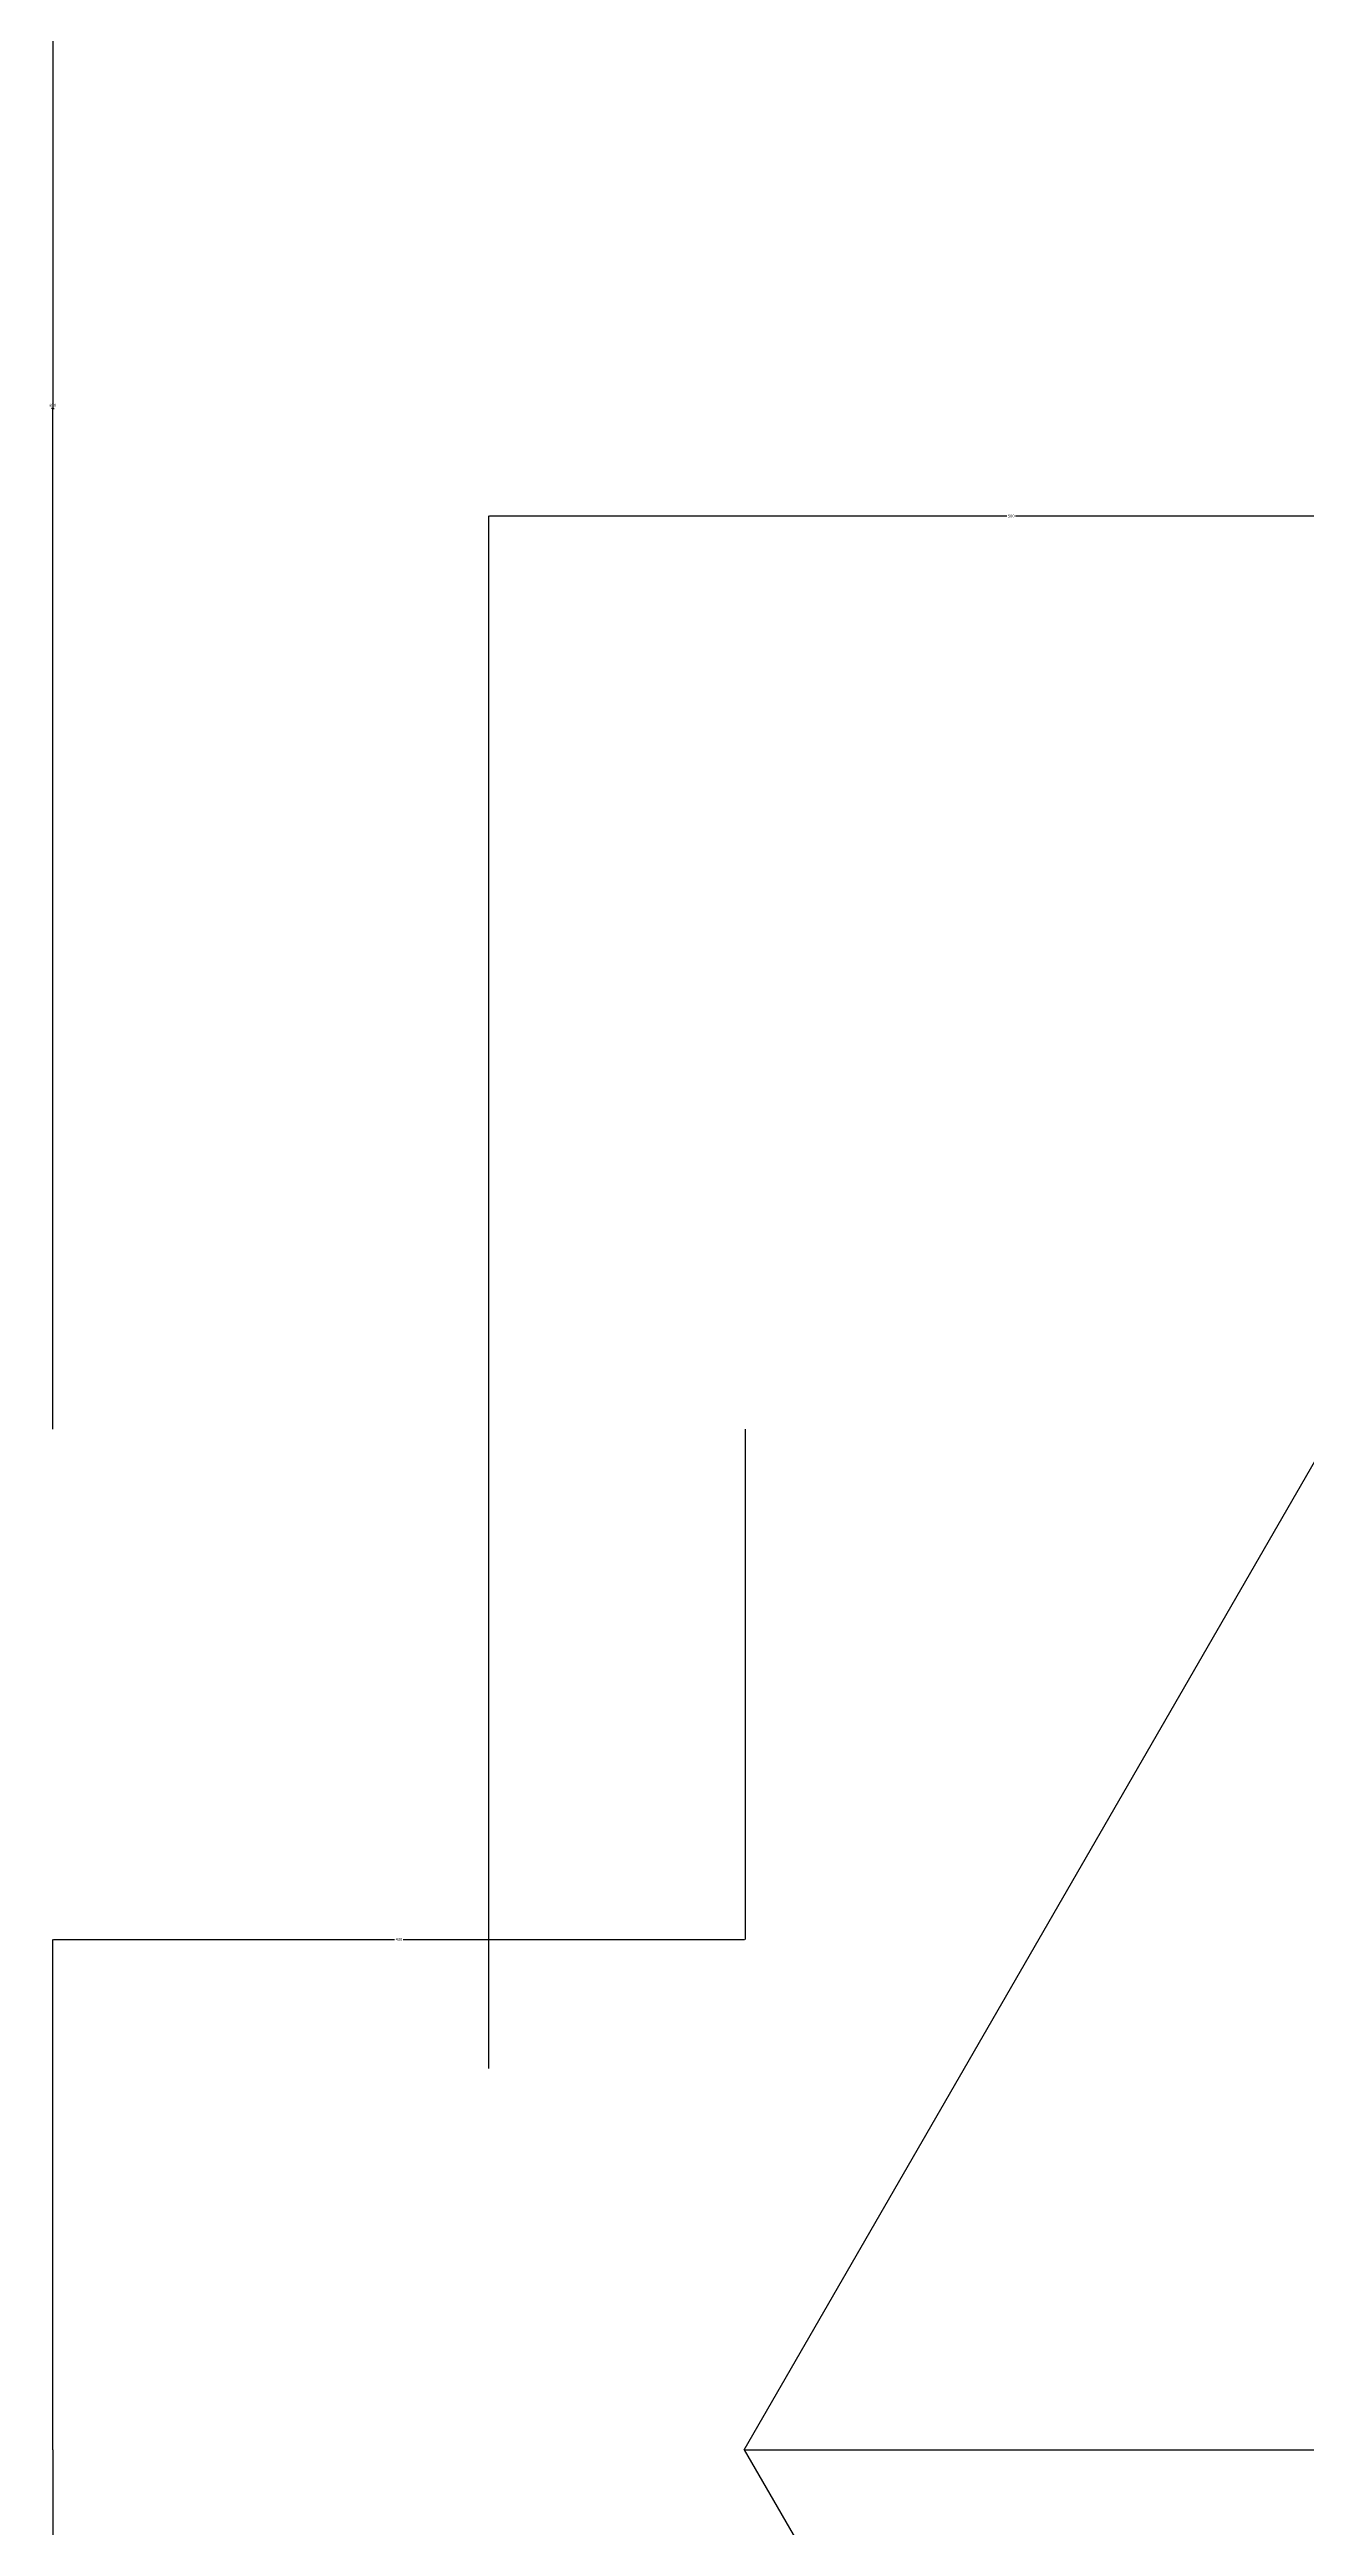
# Model space of a CAD drawing. Header units: metres. Extents: x 4568 to 182545, y -86951 to 35529.
# Drawn here: x 25917 to 26347, y -60545 to -59697 of the extents above; entities that cross this region are included whole.
import ezdxf

# ---------------------------------------------------------------- set-up
doc = ezdxf.new("R2010")
doc.units = ezdxf.units.M
for name, color, linetype in [('AXIS', 9, 'Continuous'), ('CCX', 7, 'Continuous'), ('LIS', 2, 'Continuous')]:
    doc.layers.add(name, color=color, linetype=linetype)
doc.dimstyles.get("Standard").update_dxf_attribs({"dimtxt": 2.5, "dimasz": 2.5, "dimexe": 1.25, "dimexo": 0.625, "dimtad": 1, "dimcen": 2.5, "dimazin": 3, "dimtfac": 1, "dimtmove": 0, "dimatfit": 3})

# ---------------------------------------------------------------- blocks, each defined once
blk = doc.blocks.new('_CLOSEDFILLED')
at = {"color": 0, "linetype": 'BYBLOCK'}
blk.add_solid([(-1, 0.2), (0, 0), (-1, -0.2)], dxfattribs=at)
blk = doc.blocks.new('*D526')
for p, q in [((25917.73, -60518.43), (25917.73, -60720.05)), ((25917.48, -60720.05), (25917.23, -60720.05)), ((25917.73, -60921.67), (25917.73, -60720.05)), ((25917.73, -60720.05), (25917.73, -60720.05)), ((25917.98, -60720.05), (25918.23, -60720.05))]:
    blk.add_line(p, q)
at = {"layer": 'Defpoints'}
for p in [(25917.73, -60518.43), (25917.73, -60720.05), (25917.73, -60921.67)]:
    blk.add_point(p, dxfattribs=at)
at = {"layer": 'CCX', "xscale": 0.25, "yscale": 0.25}
blk.add_blockref('_CLOSEDFILLED', (25917.73, -60720.05), dxfattribs=at)
at = {"layer": 'CCX', "xscale": 0.25, "yscale": 0.25, "rotation": 180}
blk.add_blockref('_CLOSEDFILLED', (25917.73, -60720.05), dxfattribs=at)
at = {"layer": 'CCX', "insert": (25917.73, -60718.925), "char_height": 1, "attachment_point": 5}
blk.add_mtext('500', dxfattribs=at)
blk = doc.blocks.new('*D527')
for p, q in [((26154.7, -60169.22), (26154.7, -60343.83)), ((25917.73, -60518.43), (25917.73, -60343.83)), ((25917.98, -60343.83), (26034.715, -60343.83)), ((26037.715, -60343.83), (26154.45, -60343.83))]:
    blk.add_line(p, q)
at = {"layer": 'Defpoints'}
for p in [(26154.7, -60169.22), (25917.73, -60343.83), (25917.73, -60518.43)]:
    blk.add_point(p, dxfattribs=at)
at = {"layer": 'CCX', "xscale": 0.25, "yscale": 0.25, "rotation": 180}
blk.add_blockref('_CLOSEDFILLED', (25917.73, -60343.83), dxfattribs=at)
at = {"layer": 'CCX', "xscale": 0.25, "yscale": 0.25}
blk.add_blockref('_CLOSEDFILLED', (26154.7, -60343.83), dxfattribs=at)
at = {"layer": 'CCX', "insert": (26036.215, -60343.83), "char_height": 1, "attachment_point": 5}
blk.add_mtext('430', dxfattribs=at)
blk = doc.blocks.new('*D528')
for p, q in [((25917.73, -59470.81), (25917.73, -59820.02)), ((25917.48, -59820.02), (25917.23, -59820.02)), ((25917.73, -60169.22), (25917.73, -59820.02)), ((25917.73, -59820.02), (25917.73, -59820.02)), ((25917.98, -59820.02), (25918.23, -59820.02))]:
    blk.add_line(p, q)
at = {"layer": 'Defpoints'}
for p in [(25917.73, -59470.81), (25917.73, -59820.02), (25917.73, -60169.22)]:
    blk.add_point(p, dxfattribs=at)
at = {"layer": 'CCX', "xscale": 0.25, "yscale": 0.25}
blk.add_blockref('_CLOSEDFILLED', (25917.73, -59820.02), dxfattribs=at)
at = {"layer": 'CCX', "xscale": 0.25, "yscale": 0.25, "rotation": 180}
blk.add_blockref('_CLOSEDFILLED', (25917.73, -59820.02), dxfattribs=at)
at = {"layer": 'CCX', "insert": (25917.73, -59818.895), "char_height": 1, "attachment_point": 5}
blk.add_mtext('870', dxfattribs=at)
blk = doc.blocks.new('*D530')
for p, q in [((26066.93, -60388.01), (26066.93, -59856.8)), ((26067.18, -59856.8), (26244.31, -59856.8)), ((26247.31, -59856.8), (26424.44, -59856.8)), ((26424.69, -60191.92), (26424.69, -59856.8))]:
    blk.add_line(p, q)
at = {"layer": 'Defpoints'}
for p in [(26066.93, -59856.8), (26424.69, -60191.92), (26066.93, -60388.01)]:
    blk.add_point(p, dxfattribs=at)
at = {"xscale": 0.25, "yscale": 0.25, "rotation": 180}
blk.add_blockref('_CLOSEDFILLED', (26066.93, -59856.8), dxfattribs=at)
at = {"xscale": 0.25, "yscale": 0.25}
blk.add_blockref('_CLOSEDFILLED', (26424.69, -59856.8), dxfattribs=at)
at = {"insert": (26245.81, -59856.8), "char_height": 1, "attachment_point": 5}
blk.add_mtext('500', dxfattribs=at)

msp = doc.modelspace()

# ---------------------------------------------------------------- linework, layer by layer
at = {"layer": 'AXIS'}
msp.add_line((26154.53, -60518.43), (28295.32, -60518.43), dxfattribs=at)
at = {"layer": 'LIS'}
for q in [(26992.12, -59067.57), (26387.26, -60921.67)]:
    msp.add_line((26154.44, -60518.43), q, dxfattribs=at)

# ---------------------------------------------------------------- dimensions: what is measured, and where the dimension line sits
dim = msp.add_linear_dim(base=(26066.93, -59856.8), p1=(26066.93, -60388.01), p2=(26424.69, -60191.92), text='500', dimstyle='Standard')
dim.commit()
dim.dimension.update_dxf_attribs({"geometry": '*D530', "text_midpoint": (26245.81, -59856.8)})
at = {"layer": 'CCX'}
for base, p1, p2, text, picture, middle in [((25917.73, -59820.02), (25917.73, -60169.22), (25917.73, -59470.81), '870', '*D528', (25917.73, -59818.895)), ((25917.73, -60343.83), (25917.73, -60518.43), (26154.7, -60169.22), '430', '*D527', (26036.215, -60343.83)), ((25917.73, -60720.05), (25917.73, -60921.67), (25917.73, -60518.43), '500', '*D526', (25917.73, -60718.925))]:
    dim = msp.add_linear_dim(base=base, p1=p1, p2=p2, text=text, dimstyle='Standard', dxfattribs=at)
    dim.commit()
    dim.dimension.update_dxf_attribs({"geometry": picture, "text_midpoint": middle})

doc.saveas('drawing.dxf')
